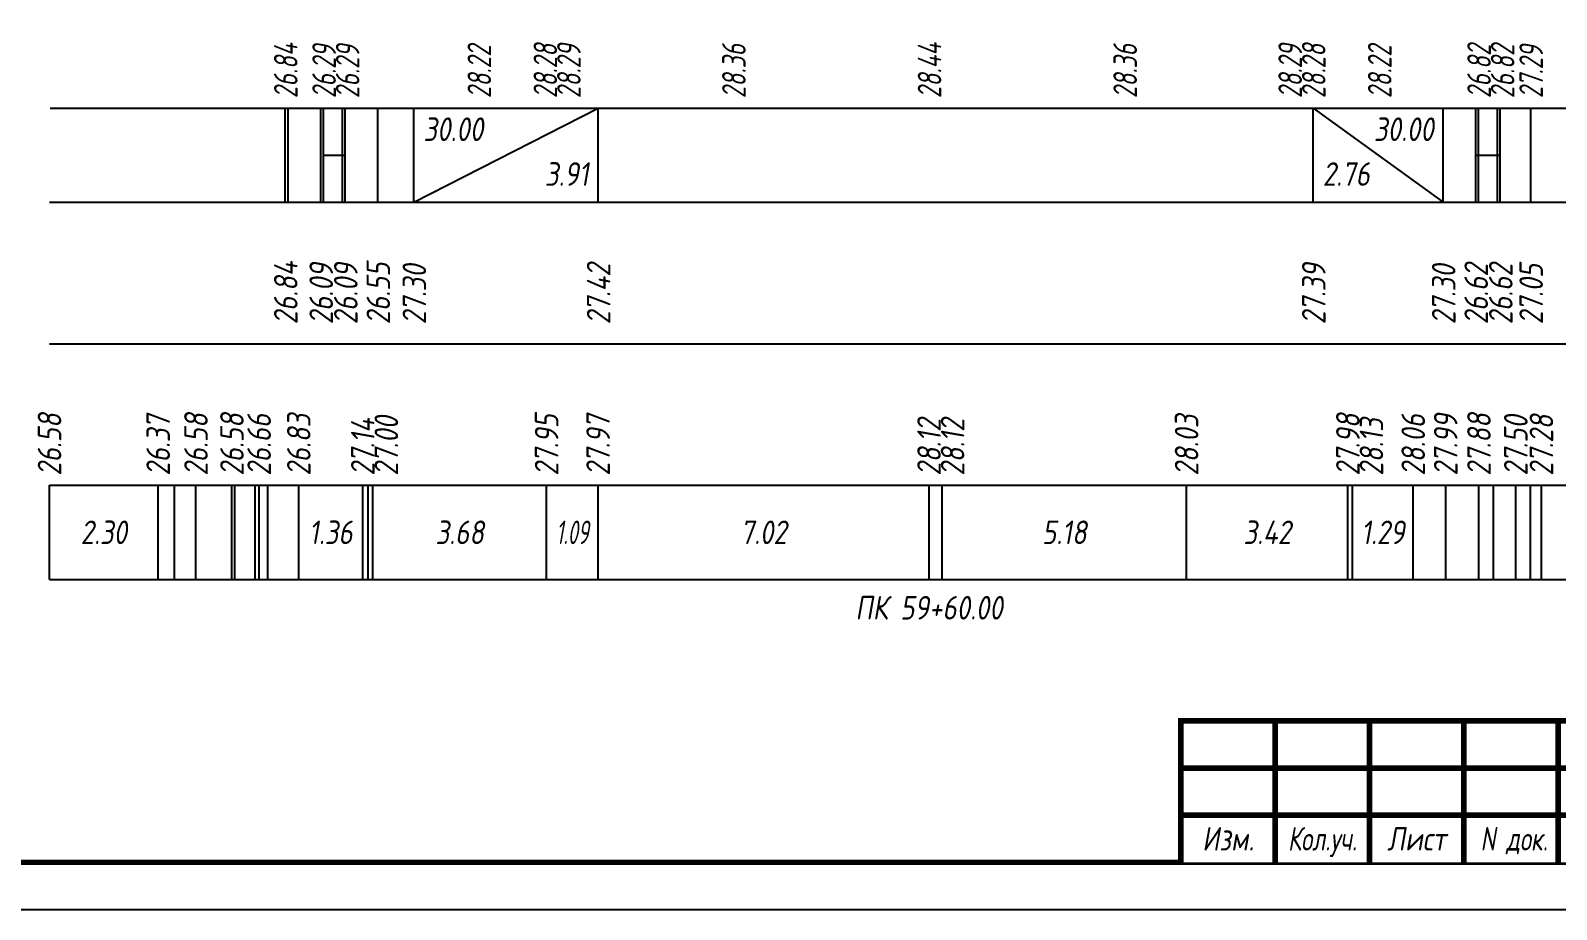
# Model space of a CAD drawing. Extents: x -717 to 1451, y -133302 to 233.
# Drawn here: x 77.9 to 239.8, y -93699.4 to -93606.2 of the extents above; entities that cross this region are included whole.
import ezdxf
from ezdxf.enums import TextEntityAlignment as Align

# ---------------------------------------------------------------- set-up
doc = ezdxf.new("R2010")
doc.units = 0
for name, color, linetype in [('Зарамочное оформление', 7, 'Continuous'), ('Код_510', 7, 'Continuous'), ('Код_514', 1, 'Continuous'), ('Код_516', 1, 'Continuous'), ('Подписи поперечников', 7, 'Continuous'), ('Таблица', 7, 'Continuous')]:
    doc.layers.add(name, color=color, linetype=linetype)
doc.styles.add('М', font='romand.shx', dxfattribs={"width": 0.8, "oblique": 10, "height": 2.5})

# ---------------------------------------------------------------- blocks, each defined once
blk = doc.blocks.new('Штамп')
at = {"linetype": 'Continuous'}
blk.add_wipeout([(199.95, -411.25), (384.95, -411.25), (384.95, -426.25), (199.95, -426.25)], dxfattribs=at).dxf.layer = 'Зарамочное оформление'
at = {"layer": 'Зарамочное оформление', "linetype": 'Continuous', "lineweight": -3, "const_width": 0.6, "flags": 128}
for points in [[(199.95, -426.25), (199.95, -411.25), (384.95, -411.25)], [(209.95, -411.25), (209.95, -426.25)], [(219.95, -411.25), (219.95, -426.25)], [(229.95, -411.25), (229.95, -426.25)], [(239.95, -411.25), (239.95, -426.25)], [(199.95, -416.25), (264.95, -416.25)], [(199.95, -421.25), (264.95, -421.25)]]:
    blk.add_lwpolyline(points, dxfattribs=at)
at = {"layer": 'Зарамочное оформление', "linetype": 'Continuous', "style": 'М', "oblique": 10}
for s, width, p in [('Изм.', 0.8, (204.95, -423.75)), ('Кол.уч.', 0.7, (214.95, -423.75)), ('Лист', 0.8, (224.95, -423.75)), ('N док.', 0.7, (235.28, -423.75))]:
    blk.add_text(s, height=2.5, dxfattribs=dict(at, width=width)).set_placement(p, align=Align.MIDDLE_CENTER)
blk = doc.blocks.new('шифр')
blk.add_blockref('Штамп', (0, -93328))

msp = doc.modelspace()

# ---------------------------------------------------------------- linework, layer by layer
at = {"flags": 128}
msp.add_lwpolyline([(-30.054, -93699.421), (389.946, -93699.421), (389.946, -93402.421), (-30.054, -93402.421)], close=True, dxfattribs=at)
at = {"const_width": 0.6, "flags": 128}
msp.add_lwpolyline([(-10.054, -93694.421), (384.946, -93694.421), (384.946, -93407.421), (-10.054, -93407.421)], close=True, dxfattribs=at)
at = {"layer": 'Код_510'}
for p, q in [((79.946, -93664.421), (79.946, -93654.421)), ((91.469, -93664.421), (91.469, -93654.421)), ((93.201, -93664.421), (93.201, -93654.421)), ((95.479, -93664.421), (95.479, -93654.421)), ((99.293, -93664.421), (99.293, -93654.421)), ((99.603, -93664.421), (99.603, -93654.421)), ((101.771, -93664.421), (101.771, -93654.421)), ((102.179, -93664.421), (102.179, -93654.421)), ((103.094, -93664.421), (103.094, -93654.421)), ((106.38, -93664.421), (106.38, -93654.421)), ((113.168, -93664.421), (113.168, -93654.421)), ((113.732, -93664.421), (113.732, -93654.421)), ((114.244, -93664.421), (114.244, -93654.421)), ((132.665, -93664.421), (132.665, -93654.421)), ((138.129, -93664.421), (138.129, -93654.421)), ((173.228, -93664.421), (173.228, -93654.421)), ((174.625, -93664.421), (174.625, -93654.421)), ((200.546, -93664.421), (200.546, -93654.421)), ((217.652, -93664.421), (217.652, -93654.421)), ((218.152, -93664.421), (218.152, -93654.421)), ((224.585, -93664.421), (224.585, -93654.421)), ((228.029, -93664.421), (228.029, -93654.421)), ((231.558, -93664.421), (231.558, -93654.421)), ((233.107, -93664.421), (233.107, -93654.421)), ((235.465, -93664.421), (235.465, -93654.421)), ((237.036, -93664.421), (237.036, -93654.421)), ((238.181, -93664.421), (238.181, -93654.421))]:
    msp.add_line(p, q, dxfattribs=at)
at = {"layer": 'Код_516'}
for p, q in [((104.946, -93624.421), (104.946, -93614.421)), ((105.26, -93624.421), (105.26, -93614.421)), ((105.26, -93624.421), (105.26, -93614.421)), ((108.707, -93624.421), (108.707, -93614.421)), ((109.01, -93624.421), (109.01, -93614.421)), ((111.01, -93624.421), (111.01, -93614.421)), ((111.312, -93624.421), (111.312, -93614.421)), ((114.76, -93624.421), (114.76, -93614.421)), ((114.76, -93624.421), (114.76, -93614.421)), ((118.587, -93624.421), (118.587, -93614.421)), ((118.587, -93624.421), (138.129, -93614.421)), ((138.129, -93624.421), (138.129, -93614.421)), ((213.978, -93624.421), (213.978, -93614.421)), ((213.978, -93614.421), (227.762, -93624.421)), ((227.762, -93624.421), (227.762, -93614.421)), ((227.762, -93624.421), (227.762, -93614.421)), ((231.21, -93624.421), (231.21, -93614.421)), ((231.512, -93624.421), (231.512, -93614.421)), ((233.512, -93624.421), (233.512, -93614.421)), ((233.815, -93624.421), (233.815, -93614.421)), ((237.039, -93624.421), (237.039, -93614.421)), ((109.01, -93619.421), (111.01, -93619.421)), ((111.01, -93619.421), (111.312, -93619.421)), ((231.21, -93619.421), (231.512, -93619.421)), ((231.512, -93619.421), (233.512, -93619.421)), ((233.512, -93619.421), (233.815, -93619.421))]:
    msp.add_line(p, q, dxfattribs=at)
at = {"layer": 'Таблица'}
for p, q in [((80, -93614.421), (262.093, -93614.421)), ((79.946, -93624.421), (262.039, -93624.421)), ((79.946, -93639.421), (262.039, -93639.421)), ((79.946, -93654.421), (262.039, -93654.421)), ((79.946, -93664.421), (262.039, -93664.421))]:
    msp.add_line(p, q, dxfattribs=at)

# ---------------------------------------------------------------- texts
at = {"layer": 'Код_510', "style": 'М', "oblique": 10, "width": 0.8}
for s, p in [('26.58', (79.946, -93653.421)), ('26.37', (91.469, -93653.421)), ('26.58', (95.479, -93653.421)), ('26.58', (99.293, -93653.421)), ('26.66', (102.179, -93653.421)), ('26.83', (106.38, -93653.421)), ('27.14', (113.168, -93653.421)), ('27.00', (115.668, -93653.421)), ('27.95', (132.665, -93653.421)), ('27.97', (138.129, -93653.421)), ('28.12', (173.228, -93653.421)), ('28.12', (175.728, -93653.421)), ('28.03', (200.546, -93653.421)), ('27.98', (217.652, -93653.421)), ('28.13', (220.152, -93653.421)), ('28.06', (224.585, -93653.421)), ('27.99', (228.029, -93653.421)), ('27.88', (231.558, -93653.421)), ('27.50', (235.465, -93653.421)), ('27.28', (238.181, -93653.421))]:
    msp.add_text(s, height=2.5, rotation=90, dxfattribs=at).set_placement(p, align=Align.MIDDLE_LEFT)
at = {"layer": 'Код_510', "style": 'М', "oblique": 10}
for s, width, p in [('2.30', 0.8, (85.707, -93659.421)), ('1.36', 0.8, (109.774, -93659.421)), ('3.68', 0.8, (123.455, -93659.421)), ('1.09', 0.6, (135.397, -93659.421)), ('7.02', 0.8, (155.679, -93659.421)), ('5.18', 0.8, (187.585, -93659.421)), ('3.42', 0.8, (209.099, -93659.421)), ('1.29', 0.8, (221.369, -93659.421))]:
    msp.add_text(s, height=2.5, dxfattribs=dict(at, width=width)).set_placement(p, align=Align.MIDDLE_CENTER)
at = {"layer": 'Код_514', "style": 'М', "oblique": 10, "width": 0.7}
for s, p in [('26.84', (105, -93613.382)), ('26.29', (109.064, -93613.382)), ('26.29', (111.564, -93613.382)), ('28.22', (125.533, -93613.382)), ('28.28', (132.533, -93613.382)), ('28.29', (135.033, -93613.382)), ('28.36', (152.533, -93613.382)), ('28.44', (173.283, -93613.382)), ('28.36', (194.033, -93613.382)), ('28.29', (211.533, -93613.382)), ('28.28', (214.033, -93613.382)), ('28.22', (221.033, -93613.382)), ('26.82', (231.567, -93613.382)), ('26.82', (234.067, -93613.382)), ('27.29', (237.093, -93613.382))]:
    msp.add_text(s, height=2.5, rotation=90, dxfattribs=at).set_placement(p, align=Align.MIDDLE_LEFT)
at = {"layer": 'Код_516', "style": 'М', "oblique": 10, "width": 0.8}
msp.add_text('30.00', height=2.5, dxfattribs=at).set_placement((119.587, -93615.421), align=Align.TOP_LEFT)
msp.add_text('30.00', height=2.5, dxfattribs=at).set_placement((226.762, -93615.421), align=Align.TOP_RIGHT)
msp.add_text('3.91', height=2.5, dxfattribs=at).set_placement((137.129, -93623.421), align=Align.BOTTOM_RIGHT)
msp.add_text('2.76', height=2.5, dxfattribs=at).set_placement((214.978, -93623.421), align=Align.BOTTOM_LEFT)
for s, p in [('26.84', (105, -93637.371)), ('26.09', (108.761, -93637.371)), ('26.09', (111.367, -93637.371)), ('26.55', (114.814, -93637.371)), ('27.30', (118.641, -93637.371)), ('27.42', (138.183, -93637.371)), ('27.39', (214.033, -93637.371)), ('27.30', (227.817, -93637.371)), ('26.62', (231.264, -93637.371)), ('26.62', (233.869, -93637.371)), ('27.05', (237.093, -93637.371))]:
    msp.add_text(s, height=2.5, rotation=90, dxfattribs=at).set_placement(p, align=Align.MIDDLE_LEFT)
at = {"layer": 'Подписи поперечников', "style": 'М', "oblique": 10, "width": 0.8}
msp.add_text('ПК 59+60.00', height=2.5, dxfattribs=at).set_placement((173.228, -93669.421), align=Align.BOTTOM_CENTER)

# ---------------------------------------------------------------- next in the draw order: block references
msp.add_blockref('шифр', (0, 59.829))

doc.saveas('drawing.dxf')
